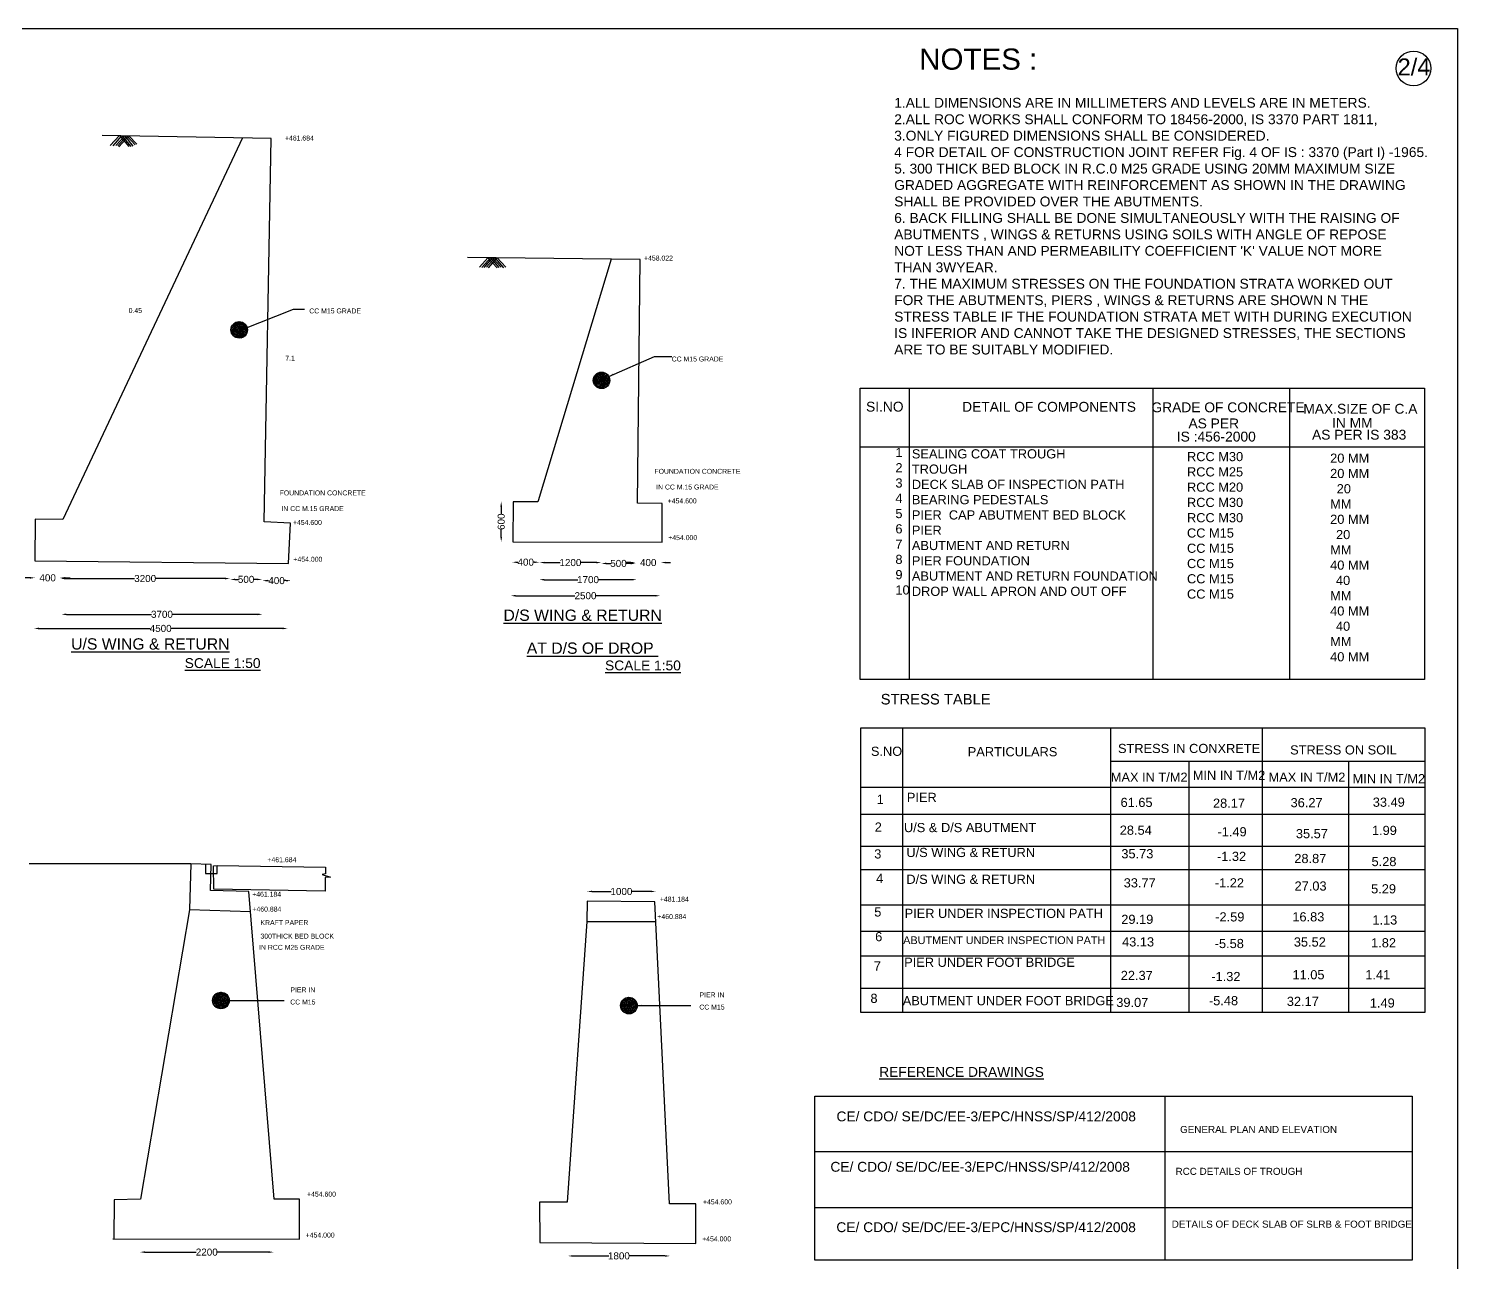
# Model space of a CAD drawing. Header units: millimetres. Extents: x 2522572 to 2539112, y 44351365 to 44365031.
# Drawn here: x 2528975 to 2539112, y 44356279 to 44365031 of the extents above; entities that cross this region are included whole.
import ezdxf

# ---------------------------------------------------------------- set-up
doc = ezdxf.new("R2010")
doc.units = ezdxf.units.MM
doc.header["$MEASUREMENT"] = 0
for name, color, linetype in [('DIMENSION', 7, 'Continuous'), ('DRAWING', 2, 'Continuous'), ('TEXT', 7, 'Continuous')]:
    doc.layers.add(name, color=color, linetype=linetype)
doc.styles.get("Standard").update_dxf_attribs({"font": 'arial.ttf', "height": 50})
doc.dimstyles.get("Standard").update_dxf_attribs({"dimtxt": 35, "dimasz": 35, "dimexe": 0.18, "dimexo": 0.0625, "dimgap": 0.09, "dimtad": 0, "dimdec": 0, "dimzin": 0, "dimdsep": 46, "dimtxsty": 'Standard', "dimcen": 0.09, "dimse1": 1, "dimse2": 1, "dimadec": 0, "dimazin": 0, "dimtfac": 1, "dimtdec": 0, "dimtofl": 0, "dimtmove": 0, "dimatfit": 3, "dimfxl": 1, "dimtolj": 1, "dimtzin": 0, "dimarcsym": 0})

# ---------------------------------------------------------------- blocks, each defined once
blk = doc.blocks.new('*D63')
at = {"layer": 'Defpoints', "color": 0, "transparency": 16777216}
for p in [(2529013, 44360792), (2530812, 44360776), (2530812, 44360776)]:
    blk.add_point(p, dxfattribs=at)
at = {"layer": 'DIMENSION', "color": 0, "lineweight": -2, "transparency": 16777216}
for p, q in [((2529048, 44360776), (2529837, 44360776)), ((2530777, 44360776), (2529988, 44360776))]:
    blk.add_line(p, q, dxfattribs=at)
at = {"layer": 'DIMENSION', "color": 0, "transparency": 16777216}
for points in [[(2529048, 44360782), (2529048, 44360770), (2529013, 44360776)], [(2530777, 44360782), (2530777, 44360770), (2530812, 44360776)]]:
    blk.add_solid(points, dxfattribs=at)
at = {"layer": 'DIMENSION', "color": 0, "transparency": 16777216, "insert": (2529912, 44360776), "char_height": 50, "attachment_point": 5}
blk.add_mtext('\\A1;4500', dxfattribs=at)
blk = doc.blocks.new('*D64')
at = {"layer": 'Defpoints', "color": 0, "transparency": 16777216}
for p in [(2529208, 44360898), (2529208, 44360876), (2530635, 44360880)]:
    blk.add_point(p, dxfattribs=at)
at = {"layer": 'DIMENSION', "color": 0, "lineweight": -2, "transparency": 16777216}
for p, q in [((2529243, 44360876), (2529847, 44360876)), ((2530600, 44360876), (2529996, 44360876))]:
    blk.add_line(p, q, dxfattribs=at)
at = {"layer": 'DIMENSION', "color": 0, "transparency": 16777216}
for points in [[(2529243, 44360882), (2529243, 44360870), (2529208, 44360876)], [(2530600, 44360882), (2530600, 44360870), (2530635, 44360876)]]:
    blk.add_solid(points, dxfattribs=at)
at = {"layer": 'DIMENSION', "color": 0, "transparency": 16777216, "insert": (2529921, 44360876), "char_height": 50, "attachment_point": 5}
blk.add_mtext('\\A1;3700', dxfattribs=at)
blk = doc.blocks.new('*D65')
at = {"layer": 'Defpoints', "color": 0, "transparency": 16777216}
for p in [(2530633, 44361093), (2530836, 44361115), (2530836, 44361090)]:
    blk.add_point(p, dxfattribs=at)
at = {"layer": 'DIMENSION', "color": 0, "lineweight": -2, "transparency": 16777216}
for p, q in [((2530668, 44361115), (2530678, 44361115)), ((2530801, 44361115), (2530791, 44361115))]:
    blk.add_line(p, q, dxfattribs=at)
at = {"layer": 'DIMENSION', "color": 0, "transparency": 16777216}
for points in [[(2530668, 44361121), (2530668, 44361109), (2530633, 44361115)], [(2530801, 44361121), (2530801, 44361109), (2530836, 44361115)]]:
    blk.add_solid(points, dxfattribs=at)
at = {"layer": 'DIMENSION', "color": 0, "transparency": 16777216, "insert": (2530734, 44361115), "char_height": 50, "attachment_point": 5}
blk.add_mtext('\\A1;400', dxfattribs=at)
blk = doc.blocks.new('*D66')
at = {"layer": 'Defpoints', "color": 0, "transparency": 16777216}
for p in [(2530404, 44361124), (2530404, 44361122), (2530633, 44361115)]:
    blk.add_point(p, dxfattribs=at)
at = {"layer": 'DIMENSION', "color": 0, "lineweight": -2, "transparency": 16777216}
for p, q in [((2530439, 44361124), (2530463, 44361124)), ((2530598, 44361124), (2530573, 44361124))]:
    blk.add_line(p, q, dxfattribs=at)
at = {"layer": 'DIMENSION', "color": 0, "transparency": 16777216}
for points in [[(2530439, 44361129), (2530439, 44361118), (2530404, 44361124)], [(2530598, 44361129), (2530598, 44361118), (2530633, 44361124)]]:
    blk.add_solid(points, dxfattribs=at)
at = {"layer": 'DIMENSION', "color": 0, "transparency": 16777216, "insert": (2530518, 44361124), "char_height": 50, "attachment_point": 5}
blk.add_mtext('\\A1;500', dxfattribs=at)
blk = doc.blocks.new('*D67')
at = {"layer": 'Defpoints', "color": 0, "transparency": 16777216}
for p in [(2529200, 44361130), (2529200, 44361128), (2530404, 44361122)]:
    blk.add_point(p, dxfattribs=at)
at = {"layer": 'DIMENSION', "color": 0, "lineweight": -2, "transparency": 16777216}
for p, q in [((2529235, 44361130), (2529727, 44361130)), ((2530369, 44361130), (2529876, 44361130))]:
    blk.add_line(p, q, dxfattribs=at)
at = {"layer": 'DIMENSION', "color": 0, "transparency": 16777216}
for points in [[(2529235, 44361136), (2529235, 44361124), (2529200, 44361130)], [(2530369, 44361136), (2530369, 44361124), (2530404, 44361130)]]:
    blk.add_solid(points, dxfattribs=at)
at = {"layer": 'DIMENSION', "color": 0, "transparency": 16777216, "insert": (2529802, 44361130), "char_height": 50, "attachment_point": 5}
blk.add_mtext('\\A1;3200', dxfattribs=at)
blk = doc.blocks.new('*D68')
at = {"layer": 'Defpoints', "color": 0, "transparency": 16777216}
for p in [(2529020, 44361135), (2529020, 44361135), (2529200, 44361130)]:
    blk.add_point(p, dxfattribs=at)
at = {"layer": 'DIMENSION', "color": 0, "lineweight": -2, "transparency": 16777216}
for p, q in [((2528985, 44361135), (2528950, 44361135)), ((2529235, 44361135), (2529270, 44361135))]:
    blk.add_line(p, q, dxfattribs=at)
at = {"layer": 'DIMENSION', "color": 0, "transparency": 16777216}
for points in [[(2528985, 44361141), (2528985, 44361129), (2529020, 44361135)], [(2529235, 44361141), (2529235, 44361129), (2529200, 44361135)]]:
    blk.add_solid(points, dxfattribs=at)
at = {"layer": 'DIMENSION', "color": 0, "transparency": 16777216, "insert": (2529110, 44361135), "char_height": 50, "attachment_point": 5}
blk.add_mtext('\\A1;400', dxfattribs=at)
blk = doc.blocks.new('*D70')
at = {"layer": 'Defpoints', "color": 0, "transparency": 16777216}
for p in [(2532396, 44361011), (2533456, 44361014), (2533456, 44361008)]:
    blk.add_point(p, dxfattribs=at)
at = {"layer": 'DIMENSION', "color": 0, "lineweight": -2, "transparency": 16777216}
for p, q in [((2532431, 44361008), (2532851, 44361008)), ((2533421, 44361008), (2533001, 44361008))]:
    blk.add_line(p, q, dxfattribs=at)
at = {"layer": 'DIMENSION', "color": 0, "transparency": 16777216}
for points in [[(2532431, 44361014), (2532431, 44361002), (2532396, 44361008)], [(2533421, 44361014), (2533421, 44361002), (2533456, 44361008)]]:
    blk.add_solid(points, dxfattribs=at)
at = {"layer": 'DIMENSION', "color": 0, "transparency": 16777216, "insert": (2532926, 44361008), "char_height": 50, "attachment_point": 5}
blk.add_mtext('\\A1;2500', dxfattribs=at)
blk = doc.blocks.new('*D71')
at = {"layer": 'Defpoints', "color": 0, "transparency": 16777216}
for p in [(2532599, 44361118), (2533289, 44361124), (2533289, 44361122)]:
    blk.add_point(p, dxfattribs=at)
at = {"layer": 'DIMENSION', "color": 0, "lineweight": -2, "transparency": 16777216}
for p, q in [((2532634, 44361122), (2532872, 44361122)), ((2533254, 44361122), (2533017, 44361122))]:
    blk.add_line(p, q, dxfattribs=at)
at = {"layer": 'DIMENSION', "color": 0, "transparency": 16777216}
for points in [[(2532634, 44361128), (2532634, 44361116), (2532599, 44361122)], [(2533254, 44361128), (2533254, 44361116), (2533289, 44361122)]]:
    blk.add_solid(points, dxfattribs=at)
at = {"layer": 'DIMENSION', "color": 0, "transparency": 16777216, "insert": (2532944, 44361122), "char_height": 50, "attachment_point": 5}
blk.add_mtext('\\A1;1700', dxfattribs=at)
blk = doc.blocks.new('*D72')
at = {"layer": 'Defpoints', "color": 0, "transparency": 16777216}
for p in [(2532405, 44361254), (2532405, 44361246), (2532599, 44361246)]:
    blk.add_point(p, dxfattribs=at)
at = {"layer": 'DIMENSION', "color": 0, "lineweight": -2, "transparency": 16777216}
for p, q in [((2532440, 44361246), (2532446, 44361246)), ((2532564, 44361246), (2532558, 44361246))]:
    blk.add_line(p, q, dxfattribs=at)
at = {"layer": 'DIMENSION', "color": 0, "transparency": 16777216}
for points in [[(2532440, 44361251), (2532440, 44361240), (2532405, 44361246)], [(2532564, 44361251), (2532564, 44361240), (2532599, 44361246)]]:
    blk.add_solid(points, dxfattribs=at)
at = {"layer": 'DIMENSION', "color": 0, "transparency": 16777216, "insert": (2532502, 44361246), "char_height": 50, "attachment_point": 5}
blk.add_mtext('\\A1;400', dxfattribs=at)
blk = doc.blocks.new('*D73')
at = {"layer": 'Defpoints', "color": 0, "transparency": 16777216}
for p in [(2532599, 44361246), (2533039, 44361243), (2533039, 44361243)]:
    blk.add_point(p, dxfattribs=at)
at = {"layer": 'DIMENSION', "color": 0, "lineweight": -2, "transparency": 16777216}
for p, q in [((2532634, 44361243), (2532747, 44361243)), ((2533004, 44361243), (2532891, 44361243))]:
    blk.add_line(p, q, dxfattribs=at)
at = {"layer": 'DIMENSION', "color": 0, "transparency": 16777216}
for points in [[(2532634, 44361249), (2532634, 44361238), (2532599, 44361243)], [(2533004, 44361249), (2533004, 44361238), (2533039, 44361243)]]:
    blk.add_solid(points, dxfattribs=at)
at = {"layer": 'DIMENSION', "color": 0, "transparency": 16777216, "insert": (2532819, 44361243), "char_height": 50, "attachment_point": 5}
blk.add_mtext('\\A1;1200', dxfattribs=at)
blk = doc.blocks.new('*D74')
at = {"layer": 'Defpoints', "color": 0, "transparency": 16777216}
for p in [(2533039, 44361243), (2533282, 44361237), (2533282, 44361237)]:
    blk.add_point(p, dxfattribs=at)
at = {"layer": 'DIMENSION', "color": 0, "lineweight": -2, "transparency": 16777216}
for p, q in [((2533074, 44361237), (2533105, 44361237)), ((2533247, 44361237), (2533216, 44361237))]:
    blk.add_line(p, q, dxfattribs=at)
at = {"layer": 'DIMENSION', "color": 0, "transparency": 16777216}
for points in [[(2533074, 44361243), (2533074, 44361231), (2533039, 44361237)], [(2533247, 44361243), (2533247, 44361231), (2533282, 44361237)]]:
    blk.add_solid(points, dxfattribs=at)
at = {"layer": 'DIMENSION', "color": 0, "transparency": 16777216, "insert": (2533160, 44361237), "char_height": 50, "attachment_point": 5}
blk.add_mtext('\\A1;500', dxfattribs=at)
blk = doc.blocks.new('*D75')
at = {"layer": 'Defpoints', "color": 0, "transparency": 16777216}
for p in [(2533282, 44361237), (2533460, 44361243), (2533460, 44361235)]:
    blk.add_point(p, dxfattribs=at)
at = {"layer": 'DIMENSION', "color": 0, "lineweight": -2, "transparency": 16777216}
for p, q in [((2533247, 44361243), (2533212, 44361243)), ((2533495, 44361243), (2533530, 44361243))]:
    blk.add_line(p, q, dxfattribs=at)
at = {"layer": 'DIMENSION', "color": 0, "transparency": 16777216}
for points in [[(2533247, 44361249), (2533247, 44361238), (2533282, 44361243)], [(2533495, 44361249), (2533495, 44361238), (2533460, 44361243)]]:
    blk.add_solid(points, dxfattribs=at)
at = {"layer": 'DIMENSION', "color": 0, "transparency": 16777216, "insert": (2533371, 44361243), "char_height": 50, "attachment_point": 5}
blk.add_mtext('\\A1;400', dxfattribs=at)
blk = doc.blocks.new('*D76')
at = {"layer": 'Defpoints', "color": 0, "transparency": 16777216}
for p in [(2532328, 44361676), (2532328, 44361676), (2532324, 44361390)]:
    blk.add_point(p, dxfattribs=at)
at = {"layer": 'DIMENSION', "color": 0, "lineweight": -2, "transparency": 16777216}
for p, q in [((2532328, 44361641), (2532328, 44361588)), ((2532328, 44361425), (2532328, 44361478))]:
    blk.add_line(p, q, dxfattribs=at)
at = {"layer": 'DIMENSION', "color": 0, "transparency": 16777216}
for points in [[(2532322, 44361641), (2532334, 44361641), (2532328, 44361676)], [(2532322, 44361425), (2532334, 44361425), (2532328, 44361390)]]:
    blk.add_solid(points, dxfattribs=at)
at = {"layer": 'DIMENSION', "color": 0, "transparency": 16777216, "insert": (2532328, 44361533), "char_height": 50, "attachment_point": 5, "rotation": 90}
blk.add_mtext('\\A1;600', dxfattribs=at)
blk = doc.blocks.new('*D77')
at = {"layer": 'Defpoints', "color": 0, "transparency": 16777216}
for p in [(2532937, 44358913), (2533425, 44358919), (2533425, 44358910)]:
    blk.add_point(p, dxfattribs=at)
at = {"layer": 'DIMENSION', "color": 0, "lineweight": -2, "transparency": 16777216}
for p, q in [((2532972, 44358910), (2533109, 44358910)), ((2533390, 44358910), (2533254, 44358910))]:
    blk.add_line(p, q, dxfattribs=at)
at = {"layer": 'DIMENSION', "color": 0, "transparency": 16777216}
for points in [[(2532972, 44358916), (2532972, 44358905), (2532937, 44358910)], [(2533390, 44358916), (2533390, 44358905), (2533425, 44358910)]]:
    blk.add_solid(points, dxfattribs=at)
at = {"layer": 'DIMENSION', "color": 0, "transparency": 16777216, "insert": (2533181, 44358910), "char_height": 50, "attachment_point": 5}
blk.add_mtext('\\A1;1000', dxfattribs=at)
blk = doc.blocks.new('*D78')
at = {"layer": 'Defpoints', "color": 0, "transparency": 16777216}
for p in [(2532802, 44356321), (2533525, 44356325), (2533525, 44356313)]:
    blk.add_point(p, dxfattribs=at)
at = {"layer": 'DIMENSION', "color": 0, "lineweight": -2, "transparency": 16777216}
for p, q in [((2532837, 44356325), (2533091, 44356325)), ((2533490, 44356325), (2533236, 44356325))]:
    blk.add_line(p, q, dxfattribs=at)
at = {"layer": 'DIMENSION', "color": 0, "transparency": 16777216}
for points in [[(2532837, 44356330), (2532837, 44356319), (2532802, 44356325)], [(2533490, 44356330), (2533490, 44356319), (2533525, 44356325)]]:
    blk.add_solid(points, dxfattribs=at)
at = {"layer": 'DIMENSION', "color": 0, "transparency": 16777216, "insert": (2533163, 44356325), "char_height": 50, "attachment_point": 5}
blk.add_mtext('\\A1;1800', dxfattribs=at)
blk = doc.blocks.new('*D81')
at = {"layer": 'Defpoints', "color": 0, "transparency": 16777216}
for p in [(2529766, 44356352), (2529766, 44356347), (2530713, 44356345)]:
    blk.add_point(p, dxfattribs=at)
at = {"layer": 'DIMENSION', "color": 0, "lineweight": -2, "transparency": 16777216}
for p, q in [((2529801, 44356352), (2530164, 44356352)), ((2530678, 44356352), (2530314, 44356352))]:
    blk.add_line(p, q, dxfattribs=at)
at = {"layer": 'DIMENSION', "color": 0, "transparency": 16777216}
for points in [[(2529801, 44356358), (2529801, 44356346), (2529766, 44356352)], [(2530678, 44356358), (2530678, 44356346), (2530713, 44356352)]]:
    blk.add_solid(points, dxfattribs=at)
at = {"layer": 'DIMENSION', "color": 0, "transparency": 16777216, "insert": (2530239, 44356352), "char_height": 50, "attachment_point": 5}
blk.add_mtext('\\A1;2200', dxfattribs=at)

msp = doc.modelspace()

# ---------------------------------------------------------------- hatches: boundary and pattern name
at = {"layer": 'DIMENSION'}
h = msp.add_hatch(dxfattribs=at)
h.set_pattern_fill('AR-CONC', color=0, style=0)
h.set_pattern_definition([(50, (6302.751, -939.4476), (7.172601826, -0.6275213498), [0.75, -8.25]), (355, (6302.751, -939.4476), (-1.3875133361, 7.521921337), [0.6, -6.6]), (100.4514, (6303.349, -939.5), (5.7850938171, 6.8943954206), [0.6374019, -7.01142112]), (46.1842, (6302.751, -937.448), (10.6724104863, -1.6551901433), [1.125, -12.375]), (96.6356, (6303.641, -937.586), (9.3466270555, 9.741178709), [0.95610288, -10.51713]), (351.1842, (6302.751, -937.448), (9.3466194513, 9.7411860093), [0.9, -9.9]), (21, (6303.751, -937.9476), (5.9690705212, -4.02618890665), [0.75, -8.25]), (326, (6303.751, -937.9476), (2.4331533192, 7.2515004505), [0.6, -6.6]), (71.4514, (6304.249, -938.283), (8.4022262858, 3.2253049671), [0.6374019, -7.01142112]), (37.5, (6302.7513, -939.4476), (0.12159855317, 3.32893853831), [0, -6.52, 0, -6.7, 0, -6.625]), (7.5, (6302.7513, -939.4476), (2.63069537442, 3.94411711882), [0, -3.82, 0, -6.37, 0, -2.525]), (327.5, (6300.5213, -939.4476), (5.33822436172, -0.22554871734), [0, -2.5, 0, -7.8, 0, -10.35]), (317.5, (6299.5213, -939.4476), (5.8318616934, 1.0010498233), [0, -3.25, 0, -5.18, 0, -7.35])])
h.paths.add_polyline_path([(2530527.7, 44362893.9, 1), (2530410.4, 44362893.9, 1)])
h = msp.add_hatch(dxfattribs=at)
h.set_pattern_fill('AR-CONC', color=0, style=0)
h.set_pattern_definition([(50, (8873.4423, -1297.606), (7.172601826, -0.6275213498), [0.75, -8.25]), (355, (8873.442, -1297.606), (-1.3875133361, 7.521921337), [0.6, -6.6]), (100.4514, (8874.04, -1297.658), (5.7850938171, 6.8943954206), [0.6374019, -7.01142112]), (46.1842, (8873.442, -1295.606), (10.6724104863, -1.6551901433), [1.125, -12.375]), (96.6356, (8874.332, -1295.744), (9.3466270555, 9.741178709), [0.95610288, -10.51713]), (351.1842, (8873.442, -1295.606), (9.3466194513, 9.7411860093), [0.9, -9.9]), (21, (8874.4423, -1296.106), (5.9690705212, -4.02618890665), [0.75, -8.25]), (326, (8874.442, -1296.106), (2.4331533192, 7.2515004505), [0.6, -6.6]), (71.4514, (8874.94, -1296.441), (8.4022262858, 3.2253049671), [0.6374019, -7.01142112]), (37.5, (8873.4423, -1297.6058), (0.12159855317, 3.32893853831), [0, -6.52, 0, -6.7, 0, -6.625]), (7.5, (8873.4423, -1297.6058), (2.63069537442, 3.94411711882), [0, -3.82, 0, -6.37, 0, -2.525]), (327.5, (8871.2123, -1297.6058), (5.33822436172, -0.22554871734), [0, -2.5, 0, -7.8, 0, -10.35]), (317.5, (8870.2123, -1297.606), (5.8318616934, 1.0010498233), [0, -3.25, 0, -5.18, 0, -7.35])])
h.paths.add_polyline_path([(2533098.4, 44362535.7, 1), (2532981.1, 44362535.7, 1)])
h = msp.add_hatch(dxfattribs=at)
h.set_pattern_fill('AR-CONC', color=0, style=0)
h.set_pattern_definition([(50, (6173.1, -5696.4206), (7.172601826, -0.6275213498), [0.75, -8.25]), (355, (6173.1, -5696.4206), (-1.3875133361, 7.521921337), [0.6, -6.6]), (100.4514, (6173.698, -5696.473), (5.7850938171, 6.8943954206), [0.6374019, -7.01142112]), (46.1842, (6173.1, -5694.421), (10.6724104863, -1.6551901433), [1.125, -12.375]), (96.6356, (6173.99, -5694.559), (9.3466270555, 9.741178709), [0.95610288, -10.51713]), (351.1842, (6173.1, -5694.421), (9.3466194513, 9.7411860093), [0.9, -9.9]), (21, (6174.1, -5694.9206), (5.9690705212, -4.02618890665), [0.75, -8.25]), (326, (6174.1, -5694.9206), (2.4331533192, 7.2515004505), [0.6, -6.6]), (71.4514, (6174.598, -5695.256), (8.4022262858, 3.2253049671), [0.6374019, -7.01142112]), (37.5, (6173.1003, -5696.4206), (0.12159855317, 3.32893853831), [0, -6.52, 0, -6.7, 0, -6.625]), (7.5, (6173.1003, -5696.4206), (2.63069537442, 3.94411711882), [0, -3.82, 0, -6.37, 0, -2.525]), (327.5, (6170.8703, -5696.4206), (5.33822436172, -0.22554871734), [0, -2.5, 0, -7.8, 0, -10.35]), (317.5, (6169.8703, -5696.4206), (5.8318616934, 1.0010498233), [0, -3.25, 0, -5.18, 0, -7.35])])
h.paths.add_polyline_path([(2530398, 44358136.9, 1), (2530280.7, 44358136.9, 1)])
h = msp.add_hatch(dxfattribs=at)
h.set_pattern_fill('AR-CONC', color=0, style=0)
h.set_pattern_definition([(50, (9067.845, -5732.5144), (7.172601826, -0.6275213498), [0.75, -8.25]), (355, (9067.845, -5732.514), (-1.3875133361, 7.521921337), [0.6, -6.6]), (100.4514, (9068.443, -5732.567), (5.7850938171, 6.8943954206), [0.6374019, -7.01142112]), (46.1842, (9067.845, -5730.514), (10.6724104863, -1.6551901433), [1.125, -12.375]), (96.6356, (9068.735, -5730.652), (9.3466270555, 9.741178709), [0.95610288, -10.51713]), (351.1842, (9067.845, -5730.514), (9.3466194513, 9.7411860093), [0.9, -9.9]), (21, (9068.845, -5731.0144), (5.9690705212, -4.02618890665), [0.75, -8.25]), (326, (9068.845, -5731.014), (2.4331533192, 7.2515004505), [0.6, -6.6]), (71.4514, (9069.3426, -5731.35), (8.4022262858, 3.2253049671), [0.6374019, -7.01142112]), (37.5, (9067.8451, -5732.5144), (0.12159855317, 3.32893853831), [0, -6.52, 0, -6.7, 0, -6.625]), (7.5, (9067.845, -5732.5144), (2.63069537442, 3.94411711882), [0, -3.82, 0, -6.37, 0, -2.525]), (327.5, (9065.6151, -5732.5144), (5.33822436172, -0.22554871734), [0, -2.5, 0, -7.8, 0, -10.35]), (317.5, (9064.615, -5732.5144), (5.8318616934, 1.0010498233), [0, -3.25, 0, -5.18, 0, -7.35])])
h.paths.add_polyline_path([(2533292.8, 44358100.8, 1), (2533175.5, 44358100.8, 1)])

# ---------------------------------------------------------------- linework, layer by layer
at = {"layer": 'DIMENSION', "color": 0}
for points in [[(2539112.3, 44351364.5), (2522571.5, 44351364.5), (2522571.5, 44365031.1), (2539112.3, 44365031.1)], [(2534875.8, 44362481.5), (2538879.1, 44362481.5), (2538879.1, 44360413.9), (2534875.8, 44360413.9)], [(2534879.7, 44360070.4), (2538880.5, 44360070.4), (2538880.5, 44358050.9), (2534879.7, 44358050.9)], [(2534554.2, 44357457.5), (2538791.3, 44357457.5), (2538791.3, 44356295), (2534554.2, 44356295)]]:
    msp.add_lwpolyline(points, close=True, dxfattribs=at)
for points in [[(2535221.6, 44362481.5), (2535221.6, 44360413.9)], [(2536951, 44362481.5), (2536951, 44360413.9)], [(2537920, 44362481.5), (2537920, 44360413.9)], [(2534875.8, 44362065.4), (2538879.1, 44362065.4)], [(2535176, 44360070.4), (2535176, 44358050.9)], [(2536650.1, 44360070.4), (2536650.1, 44358050.9)], [(2537726.2, 44360070.4), (2537726.2, 44358050.9)], [(2536650.1, 44359834.1), (2538880.5, 44359834.1)], [(2537207.3, 44359834.1), (2537207.3, 44358050.9)], [(2538339.7, 44359834.1), (2538339.7, 44358050.9)], [(2534879.7, 44359649.6), (2538880.5, 44359649.6)], [(2534879.7, 44359458.9), (2538880.5, 44359458.9)], [(2534879.7, 44359232.5), (2538880.5, 44359232.5)], [(2534879.7, 44359066.4), (2538880.5, 44359066.4)], [(2534879.7, 44358814.9), (2538880.5, 44358814.9)], [(2534879.7, 44358628.7), (2538880.5, 44358628.7)], [(2534879.7, 44358452.6), (2538880.5, 44358452.6)], [(2534879.7, 44358224.4), (2538880.5, 44358224.4)], [(2537036.8, 44357457.5), (2537036.8, 44356295)], [(2534554.2, 44357064.7), (2538791.3, 44357064.7)], [(2538791.3, 44356665.6), (2534554.2, 44356665.6)]]:
    msp.add_lwpolyline(points, dxfattribs=at)
for centre, radius in [((2538800.9, 44364748.7), 123.2), ((2530469, 44362893.9), 58.6), ((2533039.7, 44362535.7), 58.6), ((2530339.4, 44358136.9), 58.6), ((2533234.1, 44358100.8), 58.6)]:
    msp.add_circle(centre, radius, dxfattribs=at)
at = {"layer": 'DRAWING', "color": 0}
for points in [[(2529019.7, 44361255.2), (2530818.9, 44361236.2), (2530832, 44361523.4), (2530646.2, 44361531.8), (2530696.9, 44364251.5), (2529496.7, 44364273.9)], [(2530492.8, 44364255.3), (2529216.7, 44361548.7), (2529020.4, 44361550.5), (2529019.7, 44361255.2)], [(2529553.1, 44364201.2), (2529619.2, 44364271.6), (2529685.1, 44364194.3)], [(2529575.1, 44364199.3), (2529637.4, 44364271.2), (2529701.4, 44364193.7)], [(2529594, 44364201.2), (2529657.5, 44364270.9), (2529714, 44364196.2)], [(2529607.8, 44364199.3), (2529671.9, 44364270.6), (2529731, 44364206.9)], [(2529616, 44364191.8), (2529687, 44364270.3), (2529742.6, 44364210.3)], [(2532413.1, 44361675), (2532411.7, 44361390), (2533470.9, 44361389), (2533471.1, 44361663.5), (2533294.7, 44361663.6), (2533313.5, 44363394.1), (2532088.7, 44363407.4)], [(2532172.9, 44363338.3), (2532234.2, 44363405.8), (2532300, 44363333.6)], [(2532191.1, 44363336.9), (2532251.7, 44363405.6), (2532312.1, 44363336.3)], [(2532207.2, 44363336.9), (2532266.4, 44363405.5), (2532328.9, 44363338.3)], [(2532223.4, 44363338.3), (2532283.2, 44363405.3), (2532345.1, 44363334.9)], [(2532236.8, 44363334.2), (2532299.3, 44363405.1), (2532360.5, 44363338.3)], [(2533108.8, 44363396.3), (2532591.3, 44361681.9), (2532591.3, 44361681.9), (2532588.1, 44361673.2), (2532413.1, 44361675)], [(2529571.7, 44356446.6), (2530897.2, 44356444.5), (2530897.6, 44356728.1), (2530717.5, 44356728.4), (2530536.5, 44358909.9), (2530265.7, 44358917.5), (2530270.8, 44359101.8), (2530125.1, 44359105.9), (2528978.3, 44359107.4)], [(2530125.1, 44359105.9), (2530116.1, 44358782.6), (2530548.2, 44358768.5)], [(2530229.9, 44359103), (2530230.1, 44359038.1), (2530312.8, 44359038.4), (2530312.6, 44359093.6), (2531082.4, 44359083.8), (2531081.8, 44359034.5), (2531058.9, 44359031.1), (2531117.8, 44359011), (2531078.4, 44359010.3), (2531078.4, 44358911.8), (2530289.1, 44358926.3), (2530287.2, 44359091.9), (2530312.6, 44359093.6)], [(2532602.5, 44356420.6), (2533707.9, 44356412.2), (2533710, 44356693.6), (2533520.9, 44356695.1), (2533418.2, 44358835.8), (2532938, 44358842.3), (2532936.1, 44358697.8), (2533424.9, 44358696.4)], [(2530116, 44358780.6), (2529768.9, 44356728.7), (2529581.1, 44356722.8), (2529580.7, 44356446.6)], [(2532936.1, 44358697.8), (2532796.1, 44356705.4), (2532599.5, 44356705.4), (2532602.5, 44356420.6)]]:
    msp.add_lwpolyline(points, dxfattribs=at)

# ---------------------------------------------------------------- texts
at = {"layer": 'DIMENSION', "color": 0}
for s, height, p in [('NOTES :', 150, (2535293.5, 44364739.7)), ('2/4', 120, (2538688, 44364699.4)), ('+461.684', 35, (2530793.6, 44364237.1)), ('+458.022', 35, (2533341.4, 44363385.6)), ('0.45', 35, (2529684.7, 44363013.8)), ('CC M15 GRADE', 35, (2530966.1, 44363010.9)), ('7.1', 35, (2530796.4, 44362676.2)), ('CC M15 GRADE', 35, (2533537.5, 44362669.8)), ('FOUNDATION CONCRETE', 35, (2533414.8, 44361873.1)), ('IN CC M.15 GRADE', 35, (2533427.3, 44361761.7)), ('FOUNDATION CONCRETE', 35, (2530755.8, 44361719.9)), ('+454.600', 35, (2533509.5, 44361663.4)), ('IN CC M.15 GRADE', 35, (2530768.3, 44361608.5)), ('+454.600', 35, (2530850.5, 44361510.3)), ('+454.000', 35, (2533513.1, 44361402.6)), ('+454.000', 35, (2530854.1, 44361249.5)), ('%%UD/S WING & RETURN', 80, (2532344, 44360829.8)), ('%%UU/S WING & RETURN', 80, (2529276.7, 44360626.2)), ('%%UAT D/S OF DROP ', 80, (2532509.5, 44360596.3)), ('%%USCALE 1:50', 70, (2530082.5, 44360495.2)), ('%%USCALE 1:50', 70, (2533064.7, 44360478.6)), ('STRESS TABLE', 75, (2535020.5, 44360236.8)), ('STRESS IN CONXRETE', 65, (2536704, 44359892.3)), ('S.NO', 65, (2534951, 44359872.3)), ('PARTICULARS', 65, (2535638.2, 44359868.9)), ('STRESS ON SOIL', 65, (2537925.4, 44359882.1)), ('MAX IN T/M2', 65, (2536653, 44359688.4)), ('MIN IN T/M2', 65, (2537234.8, 44359702)), ('MAX IN T/M2', 65, (2537772.3, 44359688.4)), ('MIN IN T/M2', 65, (2538368.5, 44359678.1)), ('1', 65, (2534991.7, 44359531.7)), ('PIER', 65, (2535206, 44359545.3)), ('61.65', 65, (2536722.2, 44359509.6)), ('28.17', 65, (2537378, 44359504)), ('36.27', 65, (2537928.6, 44359507.8)), ('33.49', 65, (2538511.8, 44359511.1)), ('2', 65, (2534978.1, 44359334.6)), ('U/S & D/S ABUTMENT', 65, (2535185.6, 44359331.2)), ('28.54', 65, (2536716.6, 44359312.6)), ('-1.49', 65, (2537410, 44359301.3)), ('35.57', 65, (2537966.2, 44359288.1)), ('1.99', 65, (2538505.9, 44359310.9)), ('+461.684', 35, (2530669.5, 44359117.9)), ('3', 65, (2534974.7, 44359144.3)), ('U/S WING & RETURN', 65, (2535202.6, 44359154.5)), ('35.73', 65, (2536727.8, 44359145.5)), ('-1.32', 65, (2537406.2, 44359126.7)), ('28.87', 65, (2537955, 44359111.7)), ('5.28', 65, (2538503, 44359090.1)), ('4', 65, (2534988.3, 44358971)), ('D/S WING & RETURN', 65, (2535202.6, 44358964.2)), ('33.77', 65, (2536744.7, 44358939)), ('-1.22', 65, (2537391.2, 44358939)), ('27.03', 65, (2537956.8, 44358916.5)), ('5.29', 65, (2538499.9, 44358896.6)), ('+461.184', 35, (2530561.4, 44358873.2)), ('+481.184', 35, (2533453.7, 44358838.3)), ('+460.884', 35, (2530563, 44358767.6)), ('+460.884', 35, (2533436.3, 44358714.6)), ('5', 65, (2534974.7, 44358732.4)), ('PIER UNDER INSPECTION PATH', 65, (2535190.3, 44358722.3)), ('29.19', 65, (2536727.4, 44358680.1)), ('-2.59', 65, (2537394.1, 44358697.7)), ('16.83', 65, (2537941.1, 44358698)), ('1.13', 65, (2538508.7, 44358675.8)), ('KRAFT PAPER', 35, (2530619.9, 44358671.8)), ('300THICK BED BLOCK', 35, (2530619.9, 44358576)), ('6', 65, (2534981.4, 44358557.4)), ('ABUTMENT UNDER INSPECTION PATH', 55, (2535180.2, 44358537.2)), ('43.13', 65, (2536733, 44358520.2)), ('-5.58', 65, (2537390.3, 44358508.6)), ('35.52', 65, (2537951.5, 44358519.4)), ('1.82', 65, (2538499.9, 44358513.9)), ('IN RCC M25 GRADE', 35, (2530610.1, 44358496.4)), ('PIER UNDER FOOT BRIDGE', 65, (2535187, 44358375.6)), ('7', 65, (2534971.3, 44358348.7)), ('22.37', 65, (2536723.7, 44358282.2)), ('-1.32', 65, (2537366.1, 44358274.4)), ('11.05', 65, (2537942.2, 44358287.1)), ('1.41', 65, (2538458.6, 44358287.2)), ('PIER IN ', 35, (2530832.2, 44358195.1)), ('CC M15', 35, (2530831, 44358108.6)), ('PIER IN ', 35, (2533735, 44358159.1)), ('8', 65, (2534947.7, 44358119.8)), ('ABUTMENT UNDER FOOT BRIDGE', 65, (2535176.9, 44358103)), ('39.07', 65, (2536692, 44358090.7)), ('-5.48', 65, (2537349.3, 44358103.3)), ('32.17', 65, (2537901.8, 44358098.1)), ('1.49', 65, (2538491, 44358087)), ('CC M15', 35, (2533733.7, 44358072.6)), ('%%UREFERENCE DRAWINGS', 70, (2535010, 44357595.1)), ('CE/ CDO/ SE/DC/EE-3/EPC/HNSS/SP/412/2008', 70, (2534706.8, 44357279.6)), ('GENERAL PLAN AND ELEVATION', 50, (2537144.7, 44357197.2)), ('CE/ CDO/ SE/DC/EE-3/EPC/HNSS/SP/412/2008', 70, (2534663.7, 44356922.2)), ('RCC DETAILS OF TROUGH', 50, (2537112.5, 44356900.1)), ('+454.600', 35, (2530950.6, 44356746)), ('+454.600', 35, (2533759.7, 44356691)), ('CE/ CDO/ SE/DC/EE-3/EPC/HNSS/SP/412/2008', 70, (2534706.1, 44356493.8)), ('DETAILS OF DECK SLAB OF SLRB & FOOT BRIDGE', 50, (2537085.5, 44356525.5)), ('+454.000', 35, (2530941.1, 44356455.5)), ('+454.000', 35, (2533753.9, 44356428.6))]:
    msp.add_text(s, height=height, dxfattribs=at).set_placement(p)
at = {"layer": 'DIMENSION', "color": 0, "insert": (2535116.4, 44364539.8), "char_height": 70, "width": 3704.21, "attachment_point": 1}
msp.add_mtext("1.ALL DIMENSIONS ARE IN MILLIMETERS AND LEVELS ARE IN METERS. \\P2.ALL ROC WORKS SHALL CONFORM TO 18456-2000, IS 3370 PART 1811, \\P3.ONLY FIGURED DIMENSIONS SHALL BE CONSIDERED. \\P4 FOR DETAIL OF CONSTRUCTION JOINT REFER Fig. 4 OF IS : 3370 (Part I) -1965.\\P5. 300 THICK BED BLOCK IN R.C.0 M25 GRADE USING 20MM MAXIMUM SIZE GRADED AGGREGATE WITH REINFORCEMENT AS SHOWN IN THE DRAWING SHALL BE PROVIDED OVER THE ABUTMENTS. \\P6. BACK FILLING SHALL BE DONE SIMULTANEOUSLY WITH THE RAISING OF ABUTMENTS , WINGS & RETURNS USING SOILS WITH ANGLE OF REPOSE NOT LESS THAN AND PERMEABILITY COEFFICIENT 'K' VALUE NOT MORE THAN 3WYEAR. \\P7. THE MAXIMUM STRESSES ON THE FOUNDATION STRATA WORKED OUT FOR THE ABUTMENTS, PIERS , WINGS & RETURNS ARE SHOWN N THE STRESS TABLE IF THE FOUNDATION STRATA MET WITH DURING EXECUTION IS INFERIOR AND CANNOT TAKE THE DESIGNED STRESSES, THE SECTIONS ARE TO BE SUITABLY MODIFIED. ", dxfattribs=at)
at = {"layer": 'TEXT', "color": 0}
for s, p in [('SI.NO ', (2534916.5, 44362314.3)), ('DETAIL OF COMPONENTS ', (2535598.3, 44362313.2)), ('GRADE OF CONCRETE ', (2536941.5, 44362309.6)), ('MAX.SIZE OF C.A ', (2538019.2, 44362299.3)), ('AS PER ', (2537204.1, 44362195.4)), (' AS PER IS 383', (2538053.8, 44362115.3)), ('IN MM ', (2538222.7, 44362199.3)), ('IS :456-2000', (2537121.6, 44362102))]:
    msp.add_text(s, height=70, dxfattribs=at).set_placement(p)
at = {"layer": 'TEXT', "color": 0, "char_height": 65, "attachment_point": 1}
for s, insert, width in [('1  2 {\\H1.841x; }3 {\\H1.5607x; }4 {\\H1.65x; }5 {\\H1.6167x; }6 {\\H1.6319x; }7 {\\H1.6263x; }8 {\\H1.6287x; }9 {\\H1.6315x; }10{\\H1.6305x; }', (2535124.9, 44362057), 108.123), ('SEALING COAT TROUGH  \\PTROUGH  {\\H1.8666x; }\\PDECK SLAB OF INSPECTION PATH   {\\H1.5777x; }BEARING PEDESTALS {\\H1.6733x; }\\PPIER  CAP ABUTMENT BED BLOCK  {\\H1.6415x; }\\PPIER {\\H1.635x; }\\PABUTMENT AND RETURN   {\\H1.6217x; }\\PPIER FOUNDATION {\\H1.6438x; }\\PABUTMENT AND RETURN FOUNDATION  {\\H1.652x; }DROP WALL APRON AND OUT OFF{\\H1.6493x; }', (2535241.6, 44362047.1), 1805.265), ('RCC M30 RCC M25 {\\H1.8653x; }RCC M20 {\\H1.5769x; }RCC M30 {\\H1.673x; }RCC M30 {\\H1.641x; }CC M15 {\\H1.6517x; }CC M15 {\\H1.6481x; }CC M15 {\\H1.6493x; }CC M15 {\\H1.6489x; }CC M15{\\H1.649x; }', (2537193.5, 44362027.6), 454.647), ('20 MM 20 MM {\\H1.841x; }20 MM {\\H1.5607x; }20 MM {\\H1.6541x; }20 MM {\\H1.623x; }40 MM {\\H1.6334x; }40 MM {\\H1.6299x; }40 MM {\\H1.631x; }40 MM {\\H1.6307x; }40 MM{\\H1.6308x; }', (2538209.3, 44362016.3), 297.882)]:
    msp.add_mtext(s, dxfattribs=dict(at, insert=insert, width=width))

# ---------------------------------------------------------------- dimensions: what is measured, and where the dimension line sits
at = {"layer": 'DIMENSION', "color": 0}
dim = msp.add_linear_dim(base=(2532327.9, 44361676.2), p1=(2532323.8, 44361390), p2=(2532327.9, 44361676.2), angle=90, text='600', dimstyle='Standard', dxfattribs=at)
dim.commit()
dim.dimension.update_dxf_attribs({"geometry": '*D76', "text_midpoint": (2532327.9, 44361533.1)})
for base, p1, p2, text, picture, middle in [((2532405.3, 44361245.6), (2532598.6, 44361245.6), (2532405.3, 44361254.2), '400', '*D72', (2532502, 44361245.6)), ((2533039, 44361243.5), (2532598.6, 44361245.6), (2533039, 44361243.5), '1200', '*D73', (2532818.8, 44361243.5)), ((2533460, 44361243.5), (2533281.7, 44361237), (2533460, 44361234.9), '400', '*D75', (2533370.9, 44361243.5)), ((2533281.7, 44361237), (2533039, 44361243.5), (2533281.7, 44361237), '500', '*D74', (2533160.4, 44361237)), ((2529019.6, 44361134.7), (2529199.9, 44361130.3), (2529019.6, 44361134.7), '400', '*D68', (2529109.8, 44361134.7)), ((2529199.9, 44361130.3), (2530403.5, 44361122.2), (2529199.9, 44361127.9), '3200', '*D67', (2529801.7, 44361130.3)), ((2530403.5, 44361123.6), (2530633, 44361115.3), (2530403.5, 44361122.2), '500', '*D66', (2530518.2, 44361123.6)), ((2530836, 44361115.3), (2530633, 44361093.1), (2530836, 44361090.3), '400', '*D65', (2530734.5, 44361115.3)), ((2533289.4, 44361122.3), (2532599.1, 44361117.7), (2533289.4, 44361123.9), '1700', '*D71', (2532944.3, 44361122.3)), ((2533456.2, 44361007.7), (2532395.6, 44361010.7), (2533456.2, 44361013.8), '2500', '*D70', (2532925.9, 44361007.7)), ((2529208, 44360875.9), (2530634.8, 44360879.8), (2529208, 44360897.6), '3700', '*D64', (2529921.4, 44360875.9)), ((2530812.1, 44360775.7), (2529012.5, 44360791.6), (2530812.1, 44360775.7), '4500', '*D63', (2529912.3, 44360775.7)), ((2533425.2, 44358910.5), (2532937.2, 44358912.6), (2533425.2, 44358919), '1000', '*D77', (2533181.2, 44358910.5)), ((2529766.1, 44356351.7), (2530712.5, 44356345.3), (2529766.1, 44356346.7), '2200', '*D81', (2530239.3, 44356351.7)), ((2533524.7, 44356324.6), (2532801.8, 44356321.3), (2533524.7, 44356312.9), '1800', '*D78', (2533163.3, 44356324.6))]:
    dim = msp.add_linear_dim(base=base, p1=p1, p2=p2, text=text, dimstyle='Standard', dxfattribs=at)
    dim.commit()
    dim.dimension.update_dxf_attribs({"geometry": picture, "text_midpoint": middle})

# ---------------------------------------------------------------- leaders
for points in [[(2530490.7, 44362895.7), (2530854.7, 44363039.9), (2530932.3, 44363039.9)], [(2533091.1, 44362564), (2533415.5, 44362704.8), (2533538.9, 44362704.8)], [(2530339.4, 44358136.9), (2530787.6, 44358136.9)], [(2533292.8, 44358100.8), (2533672.4, 44358100.8)]]:
    msp.add_leader(points, dimstyle='Standard', override={"dimgap": 0.09, "dimtad": 0}, dxfattribs=at)

doc.saveas('drawing.dxf')
